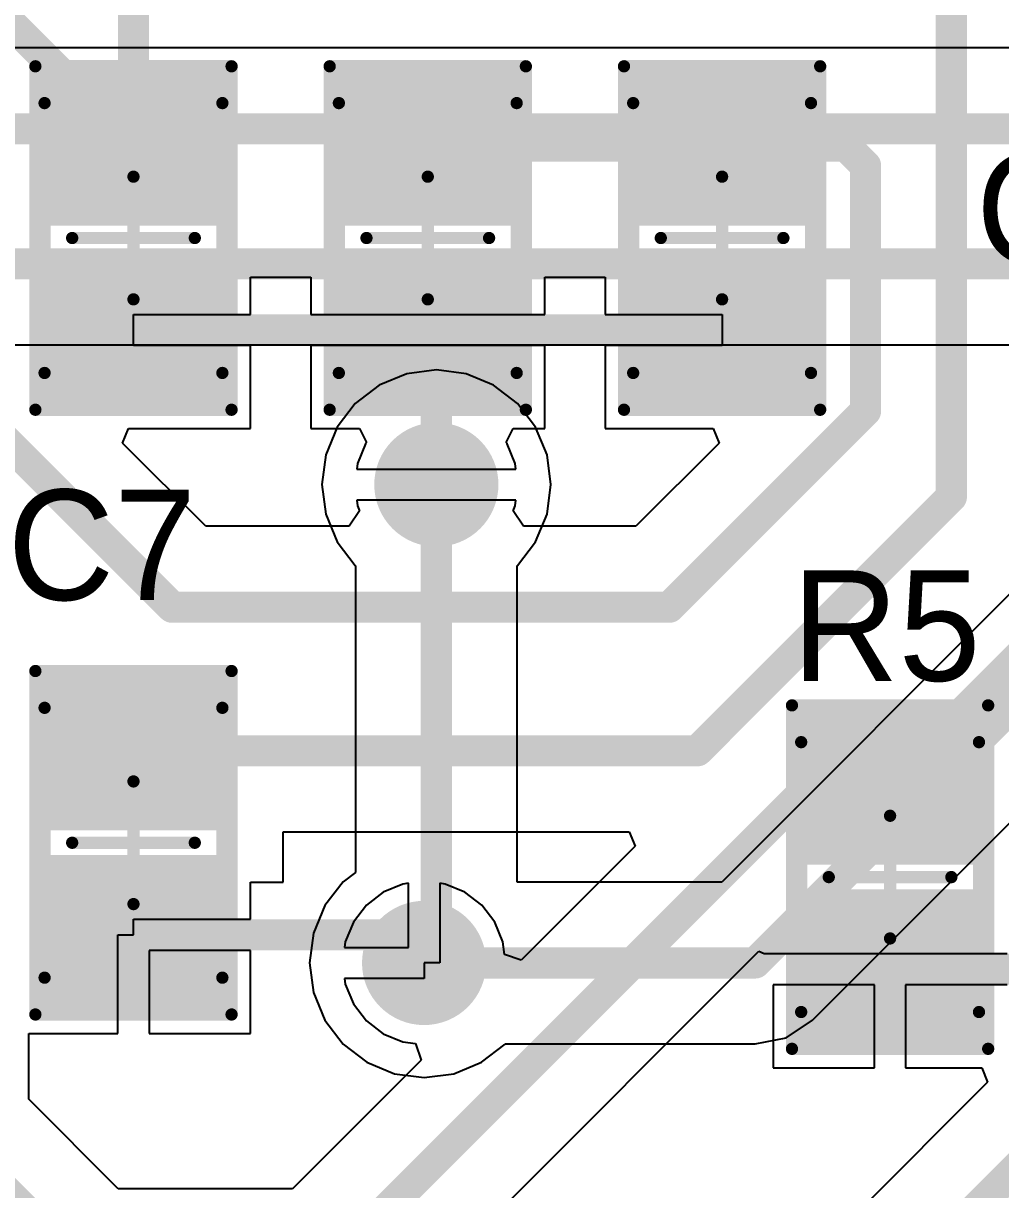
# Model space of a CAD drawing. Header units: millimetres. Extents: x 12 to 126, y 25 to 105.
# Drawn here: x 61.53 to 69.5, y 31.65 to 41.16 of the extents above; entities that cross this region are included whole.
import ezdxf

# ---------------------------------------------------------------- set-up
doc = ezdxf.new("R2010")
doc.units = ezdxf.units.MM
for name, color, linetype in [('BottomLayer', 5, 'Continuous'), ('BottomSolder', 6, 'Continuous'), ('Mechanical13', 56, 'Continuous'), ('Mechanical15', 56, 'Continuous'), ('MultiLayer', 9, 'Continuous'), ('TopLayer', 1, 'Continuous'), ('TopOverlay', 2, 'Continuous'), ('TopPaste', 8, 'Continuous'), ('TopSolder', 216, 'Continuous'), ('ViaHoleLayer', 16, 'Continuous')]:
    doc.layers.add(name, color=color, linetype=linetype)

# ---------------------------------------------------------------- blocks, each defined once
blk = doc.blocks.new('C0805_44')
at = {"layer": 'Mechanical13', "const_width": 0.0999998}
for points in [[(-1.09993938, 0.72500236), (-1.09993938, -0.72498204)], [(-1.09993938, 0.72500236), (1.10005622, 0.72500236)], [(1.10005622, 0.72500236), (1.10005622, -0.72498204)], [(-1.09993938, -0.72498204), (1.10005622, -0.72498204)]]:
    blk.add_lwpolyline(points, dxfattribs=at)
at = {"layer": 'Mechanical13', "const_width": 0.0499999}
for points in [[(-1.12493806, 0.72500236, 1), (-1.0749407, 0.72500236, 1)], [(-1.12493806, 0.72500236, 1), (-1.0749407, 0.72500236, 1)], [(1.07505754, 0.72500236, 1), (1.1250549, 0.72500236, 1)], [(1.07505754, 0.72500236, 1), (1.1250549, 0.72500236, 1)], [(-1.12493806, -0.72498204, 1), (-1.0749407, -0.72498204, 1)], [(-1.12493806, -0.72498204, 1), (-1.0749407, -0.72498204, 1)], [(1.07505754, -0.72498204, 1), (1.1250549, -0.72498204, 1)], [(1.07505754, -0.72498204, 1), (1.1250549, -0.72498204, 1)]]:
    blk.add_lwpolyline(points, format="xyb", close=True, dxfattribs=at)
at = {"layer": 'Mechanical15', "const_width": 0.0999998}
for points in [[(-1.39996418, 0.8000339599999999), (-1.39996418, -0.79996284)], [(-1.39996418, 0.8000339599999999), (1.40003022, 0.8000339599999999)], [(1.40003022, 0.8000339599999999), (1.40003022, -0.79996284)], [(3.302e-05, 0.50000916), (3.302e-05, -0.49998884)], [(-0.49994058, 3.556e-05), (0.50005742, 3.556e-05)], [(-1.39996418, -0.79996284), (1.40003022, -0.79996284)]]:
    blk.add_lwpolyline(points, dxfattribs=at)
at = {"layer": 'Mechanical15', "const_width": 0.0499999}
for points in [[(-1.42496286, 0.8000339599999999, 1), (-1.3749655, 0.8000339599999999, 1)], [(-1.42496286, 0.8000339599999999, 1), (-1.3749655, 0.8000339599999999, 1)], [(1.37503154, 0.8000339599999999, 1), (1.4250289, 0.8000339599999999, 1)], [(1.37503154, 0.8000339599999999, 1), (1.4250289, 0.8000339599999999, 1)], [(-0.02496566, 0.50000916, 1), (0.0250317, 0.50000916, 1)], [(-0.52493926, 3.556e-05, 1), (-0.4749419, 3.556e-05, 1)], [(0.47505874, 3.556e-05, 1), (0.5250561, 3.556e-05, 1)], [(-0.02496566, -0.49998884, 1), (0.0250317, -0.49998884, 1)], [(-1.42496286, -0.79996284, 1), (-1.3749655, -0.79996284, 1)], [(-1.42496286, -0.79996284, 1), (-1.3749655, -0.79996284, 1)], [(1.37503154, -0.79996284, 1), (1.4250289, -0.79996284, 1)], [(1.37503154, -0.79996284, 1), (1.4250289, -0.79996284, 1)]]:
    blk.add_lwpolyline(points, format="xyb", close=True, dxfattribs=at)
at = {"layer": 'TopLayer'}
for points in [[(-0.19992848, -0.69996304), (-0.19992848, 0.70003416), (-1.29992628, -0.69996304), (-1.29992628, 0.70003416)], [(1.30004312, -0.69996304), (1.30004312, 0.70003416), (0.20004532, -0.69996304), (0.20004532, 0.70003416)]]:
    blk.add_solid(points, dxfattribs=at)
at = {"layer": 'TopPaste'}
for points in [[(-0.19992848, -0.69996304), (-0.19992848, 0.70003416), (-1.29992628, -0.69996304), (-1.29992628, 0.70003416)], [(1.30004312, -0.69996304), (1.30004312, 0.70003416), (0.20004532, -0.69996304), (0.20004532, 0.70003416)]]:
    blk.add_solid(points, dxfattribs=at)
at = {"layer": 'TopSolder'}
for points in [[(-0.09992867999999999, -0.79996284), (-0.09992867999999999, 0.8000339599999999), (-1.39992608, -0.79996284), (-1.39992608, 0.8000339599999999)], [(1.40004292, -0.79996284), (1.40004292, 0.8000339599999999), (0.10004552, -0.79996284), (0.10004552, 0.8000339599999999)]]:
    blk.add_solid(points, dxfattribs=at)
blk = doc.blocks.new('C0805_59')
at = {"layer": 'Mechanical13', "const_width": 0.0999998}
for points in [[(-1.10004606, 0.7250252199999999), (-1.10004606, -0.7249591799999999)], [(-1.10004606, 0.7250252199999999), (1.09994954, 0.7250252199999999)], [(1.09994954, 0.7250252199999999), (1.09994954, -0.7249591799999999)], [(-1.10004606, -0.7249591799999999), (1.09994954, -0.7249591799999999)]]:
    blk.add_lwpolyline(points, dxfattribs=at)
at = {"layer": 'Mechanical13', "const_width": 0.0499999}
for points in [[(-1.12504474, 0.7250252199999999, 1), (-1.07504738, 0.7250252199999999, 1)], [(-1.12504474, 0.7250252199999999, 1), (-1.07504738, 0.7250252199999999, 1)], [(1.07495086, 0.7250252199999999, 1), (1.12494822, 0.7250252199999999, 1)], [(1.07495086, 0.7250252199999999, 1), (1.12494822, 0.7250252199999999, 1)], [(-1.12504474, -0.7249591799999999, 1), (-1.07504738, -0.7249591799999999, 1)], [(-1.12504474, -0.7249591799999999, 1), (-1.07504738, -0.7249591799999999, 1)], [(1.07495086, -0.7249591799999999, 1), (1.12494822, -0.7249591799999999, 1)], [(1.07495086, -0.7249591799999999, 1), (1.12494822, -0.7249591799999999, 1)]]:
    blk.add_lwpolyline(points, format="xyb", close=True, dxfattribs=at)
at = {"layer": 'Mechanical15', "const_width": 0.0999998}
for points in [[(-1.40002006, 0.80005682), (-1.40002006, -0.79993998)], [(-1.40002006, 0.80005682), (1.39997434, 0.80005682)], [(1.39997434, 0.80005682), (1.39997434, -0.79993998)], [(-2.286e-05, 0.50003202), (-2.286e-05, -0.49996598)], [(-0.50004726, 5.842e-05), (0.4999507399999999, 5.842e-05)], [(-1.40002006, -0.79993998), (1.39997434, -0.79993998)]]:
    blk.add_lwpolyline(points, dxfattribs=at)
at = {"layer": 'Mechanical15', "const_width": 0.0499999}
for points in [[(-1.42501874, 0.80005682, 1), (-1.37502138, 0.80005682, 1)], [(-1.42501874, 0.80005682, 1), (-1.37502138, 0.80005682, 1)], [(1.37497566, 0.80005682, 1), (1.42497302, 0.80005682, 1)], [(1.37497566, 0.80005682, 1), (1.42497302, 0.80005682, 1)], [(-0.02502154, 0.50003202, 1), (0.02497582, 0.50003202, 1)], [(-0.5250459399999999, 5.842e-05, 1), (-0.47504858, 5.842e-05, 1)], [(0.47495206, 5.842e-05, 1), (0.52494942, 5.842e-05, 1)], [(-0.02502154, -0.49996598, 1), (0.02497582, -0.49996598, 1)], [(-1.42501874, -0.79993998, 1), (-1.37502138, -0.79993998, 1)], [(-1.42501874, -0.79993998, 1), (-1.37502138, -0.79993998, 1)], [(1.37497566, -0.79993998, 1), (1.42497302, -0.79993998, 1)], [(1.37497566, -0.79993998, 1), (1.42497302, -0.79993998, 1)]]:
    blk.add_lwpolyline(points, format="xyb", close=True, dxfattribs=at)
at = {"layer": 'TopLayer'}
for points in [[(-0.20003516, -0.6999401799999999), (-0.20003516, 0.7000570199999999), (-1.30003296, -0.6999401799999999), (-1.30003296, 0.7000570199999999)], [(1.29993644, -0.6999401799999999), (1.29993644, 0.7000570199999999), (0.19993864, -0.6999401799999999), (0.19993864, 0.7000570199999999)]]:
    blk.add_solid(points, dxfattribs=at)
at = {"layer": 'TopPaste'}
for points in [[(-0.20003516, -0.6999401799999999), (-0.20003516, 0.7000570199999999), (-1.30003296, -0.6999401799999999), (-1.30003296, 0.7000570199999999)], [(1.29993644, -0.6999401799999999), (1.29993644, 0.7000570199999999), (0.19993864, -0.6999401799999999), (0.19993864, 0.7000570199999999)]]:
    blk.add_solid(points, dxfattribs=at)
at = {"layer": 'TopSolder'}
for points in [[(-0.10003536, -0.79993998), (-0.10003536, 0.80005682), (-1.40003276, -0.79993998), (-1.40003276, 0.80005682)], [(1.39993624, -0.79993998), (1.39993624, 0.80005682), (0.09993884, -0.79993998), (0.09993884, 0.80005682)]]:
    blk.add_solid(points, dxfattribs=at)
blk = doc.blocks.new('C0805_60')
at = {"layer": 'Mechanical13', "const_width": 0.0999998}
for points in [[(-1.10000034, -0.7249795), (-1.10000034, 0.7250049)], [(1.10004606, 0.7250049), (-1.10000034, 0.7250049)], [(1.10004606, -0.7249795), (1.10004606, 0.7250049)], [(1.10004606, -0.7249795), (-1.10000034, -0.7249795)]]:
    blk.add_lwpolyline(points, dxfattribs=at)
at = {"layer": 'Mechanical13', "const_width": 0.0499999}
for points in [[(-1.12499902, 0.7250049, 1), (-1.07500166, 0.7250049, 1)], [(-1.12499902, 0.7250049, 1), (-1.07500166, 0.7250049, 1)], [(1.07504738, 0.7250049, 1), (1.12504474, 0.7250049, 1)], [(1.07504738, 0.7250049, 1), (1.12504474, 0.7250049, 1)], [(-1.12499902, -0.7249795, 1), (-1.07500166, -0.7249795, 1)], [(-1.12499902, -0.7249795, 1), (-1.07500166, -0.7249795, 1)], [(1.07504738, -0.7249795, 1), (1.12504474, -0.7249795, 1)], [(1.07504738, -0.7249795, 1), (1.12504474, -0.7249795, 1)]]:
    blk.add_lwpolyline(points, format="xyb", close=True, dxfattribs=at)
at = {"layer": 'Mechanical15', "const_width": 0.0999998}
for points in [[(-1.39997434, -0.7999603), (-1.39997434, 0.8000364999999999)], [(1.40002006, 0.8000364999999999), (-1.39997434, 0.8000364999999999)], [(1.40002006, -0.7999603), (1.40002006, 0.8000364999999999)], [(2.286e-05, -0.4999863), (2.286e-05, 0.5000117)], [(0.50004726, 3.81e-05), (-0.50000154, 3.81e-05)], [(1.40002006, -0.7999603), (-1.39997434, -0.7999603)]]:
    blk.add_lwpolyline(points, dxfattribs=at)
at = {"layer": 'Mechanical15', "const_width": 0.0499999}
for points in [[(-1.42497302, 0.8000364999999999, 1), (-1.37497566, 0.8000364999999999, 1)], [(-1.42497302, 0.8000364999999999, 1), (-1.37497566, 0.8000364999999999, 1)], [(1.37502138, 0.8000364999999999, 1), (1.42501874, 0.8000364999999999, 1)], [(1.37502138, 0.8000364999999999, 1), (1.42501874, 0.8000364999999999, 1)], [(-0.02497582, 0.5000117, 1), (0.02502154, 0.5000117, 1)], [(-0.52500022, 3.81e-05, 1), (-0.47500286, 3.81e-05, 1)], [(0.47504858, 3.81e-05, 1), (0.5250459399999999, 3.81e-05, 1)], [(-0.02497582, -0.4999863, 1), (0.02502154, -0.4999863, 1)], [(-1.42497302, -0.7999603, 1), (-1.37497566, -0.7999603, 1)], [(-1.42497302, -0.7999603, 1), (-1.37497566, -0.7999603, 1)], [(1.37502138, -0.7999603, 1), (1.42501874, -0.7999603, 1)], [(1.37502138, -0.7999603, 1), (1.42501874, -0.7999603, 1)]]:
    blk.add_lwpolyline(points, format="xyb", close=True, dxfattribs=at)
at = {"layer": 'TopLayer'}
for points in [[(-0.19998944, -0.6999605), (-0.19998944, 0.7000367), (-1.29998724, -0.6999605), (-1.29998724, 0.7000367)], [(1.30003296, -0.6999605), (1.30003296, 0.7000367), (0.20003516, -0.6999605), (0.20003516, 0.7000367)]]:
    blk.add_solid(points, dxfattribs=at)
at = {"layer": 'TopPaste'}
for points in [[(-0.19998944, -0.6999605), (-0.19998944, 0.7000367), (-1.29998724, -0.6999605), (-1.29998724, 0.7000367)], [(1.30003296, -0.6999605), (1.30003296, 0.7000367), (0.20003516, -0.6999605), (0.20003516, 0.7000367)]]:
    blk.add_solid(points, dxfattribs=at)
at = {"layer": 'TopSolder'}
for points in [[(-0.09998963999999999, -0.7999603), (-0.09998963999999999, 0.8000364999999999), (-1.39998704, -0.7999603), (-1.39998704, 0.8000364999999999)], [(1.40003276, -0.7999603), (1.40003276, 0.8000364999999999), (0.10003536, -0.7999603), (0.10003536, 0.8000364999999999)]]:
    blk.add_solid(points, dxfattribs=at)
blk = doc.blocks.new('C0805_69')
at = {"layer": 'Mechanical13', "const_width": 0.0999998}
for points in [[(-1.09998002, 0.7250175999999999), (-1.09998002, -0.7250175999999999)], [(-1.09998002, 0.7250175999999999), (1.10001558, 0.7250175999999999)], [(1.10001558, 0.7250175999999999), (1.10001558, -0.7250175999999999)], [(-1.09998002, -0.7250175999999999), (1.10001558, -0.7250175999999999)]]:
    blk.add_lwpolyline(points, dxfattribs=at)
at = {"layer": 'Mechanical13', "const_width": 0.0499999}
for points in [[(-1.1249787, 0.7250175999999999, 1), (-1.07498134, 0.7250175999999999, 1)], [(-1.1249787, 0.7250175999999999, 1), (-1.07498134, 0.7250175999999999, 1)], [(1.0750169, 0.7250175999999999, 1), (1.12501426, 0.7250175999999999, 1)], [(1.0750169, 0.7250175999999999, 1), (1.12501426, 0.7250175999999999, 1)], [(-1.1249787, -0.7250175999999999, 1), (-1.07498134, -0.7250175999999999, 1)], [(-1.1249787, -0.7250175999999999, 1), (-1.07498134, -0.7250175999999999, 1)], [(1.0750169, -0.7250175999999999, 1), (1.12501426, -0.7250175999999999, 1)], [(1.0750169, -0.7250175999999999, 1), (1.12501426, -0.7250175999999999, 1)]]:
    blk.add_lwpolyline(points, format="xyb", close=True, dxfattribs=at)
at = {"layer": 'Mechanical15', "const_width": 0.0999998}
for points in [[(-1.40000482, 0.7999984), (-1.40000482, -0.7999984)], [(-1.40000482, 0.7999984), (1.39998958, 0.7999984)], [(1.39998958, 0.7999984), (1.39998958, -0.7999984)], [(-7.62e-06, 0.4999736), (-7.62e-06, -0.5000243999999999)], [(-0.4999812199999999, 0), (0.5000167799999999, 0)], [(-1.40000482, -0.7999984), (1.39998958, -0.7999984)]]:
    blk.add_lwpolyline(points, dxfattribs=at)
at = {"layer": 'Mechanical15', "const_width": 0.0499999}
for points in [[(-1.4250035, 0.7999984, 1), (-1.37500614, 0.7999984, 1)], [(-1.4250035, 0.7999984, 1), (-1.37500614, 0.7999984, 1)], [(1.3749909, 0.7999984, 1), (1.42498826, 0.7999984, 1)], [(1.3749909, 0.7999984, 1), (1.42498826, 0.7999984, 1)], [(-0.0250063, 0.4999736, 1), (0.02499106, 0.4999736, 1)], [(-0.5249798999999999, 0, 1), (-0.47498254, 0, 1)], [(0.4750181, 0, 1), (0.52501546, 0, 1)], [(-0.0250063, -0.5000243999999999, 1), (0.02499106, -0.5000243999999999, 1)], [(-1.4250035, -0.7999984, 1), (-1.37500614, -0.7999984, 1)], [(-1.4250035, -0.7999984, 1), (-1.37500614, -0.7999984, 1)], [(1.3749909, -0.7999984, 1), (1.42498826, -0.7999984, 1)], [(1.3749909, -0.7999984, 1), (1.42498826, -0.7999984, 1)]]:
    blk.add_lwpolyline(points, format="xyb", close=True, dxfattribs=at)
at = {"layer": 'TopLayer'}
for points in [[(-0.20001992, -0.6999985999999999), (-0.20001992, 0.6999985999999999), (-1.30001772, -0.6999985999999999), (-1.30001772, 0.6999985999999999)], [(1.30000248, -0.6999985999999999), (1.30000248, 0.6999985999999999), (0.20000468, -0.6999985999999999), (0.20000468, 0.6999985999999999)]]:
    blk.add_solid(points, dxfattribs=at)
at = {"layer": 'TopPaste'}
for points in [[(-0.20001992, -0.6999985999999999), (-0.20001992, 0.6999985999999999), (-1.30001772, -0.6999985999999999), (-1.30001772, 0.6999985999999999)], [(1.30000248, -0.6999985999999999), (1.30000248, 0.6999985999999999), (0.20000468, -0.6999985999999999), (0.20000468, 0.6999985999999999)]]:
    blk.add_solid(points, dxfattribs=at)
at = {"layer": 'TopSolder'}
for points in [[(-0.10002012, -0.7999984), (-0.10002012, 0.7999984), (-1.40001752, -0.7999984), (-1.40001752, 0.7999984)], [(1.40000228, -0.7999984), (1.40000228, 0.7999984), (0.10000488, -0.7999984), (0.10000488, 0.7999984)]]:
    blk.add_solid(points, dxfattribs=at)
blk = doc.blocks.new('C0805_70')
at = {"layer": 'Mechanical13', "const_width": 0.0999998}
for points in [[(-1.09994954, -0.7250175999999999), (-1.09994954, 0.7250175999999999)], [(1.10004606, 0.7250175999999999), (-1.09994954, 0.7250175999999999)], [(1.10004606, -0.7250175999999999), (1.10004606, 0.7250175999999999)], [(1.10004606, -0.7250175999999999), (-1.09994954, -0.7250175999999999)]]:
    blk.add_lwpolyline(points, dxfattribs=at)
at = {"layer": 'Mechanical13', "const_width": 0.0499999}
for points in [[(-1.12494822, 0.7250175999999999, 1), (-1.07495086, 0.7250175999999999, 1)], [(-1.12494822, 0.7250175999999999, 1), (-1.07495086, 0.7250175999999999, 1)], [(1.07504738, 0.7250175999999999, 1), (1.12504474, 0.7250175999999999, 1)], [(1.07504738, 0.7250175999999999, 1), (1.12504474, 0.7250175999999999, 1)], [(-1.12494822, -0.7250175999999999, 1), (-1.07495086, -0.7250175999999999, 1)], [(-1.12494822, -0.7250175999999999, 1), (-1.07495086, -0.7250175999999999, 1)], [(1.07504738, -0.7250175999999999, 1), (1.12504474, -0.7250175999999999, 1)], [(1.07504738, -0.7250175999999999, 1), (1.12504474, -0.7250175999999999, 1)]]:
    blk.add_lwpolyline(points, format="xyb", close=True, dxfattribs=at)
at = {"layer": 'Mechanical15', "const_width": 0.0999998}
for points in [[(-1.39997434, -0.7999984), (-1.39997434, 0.7999984)], [(1.40002006, 0.7999984), (-1.39997434, 0.7999984)], [(1.40002006, -0.7999984), (1.40002006, 0.7999984)], [(2.286e-05, -0.4999736), (2.286e-05, 0.5000243999999999)], [(0.50004726, 0), (-0.4999507399999999, 0)], [(1.40002006, -0.7999984), (-1.39997434, -0.7999984)]]:
    blk.add_lwpolyline(points, dxfattribs=at)
at = {"layer": 'Mechanical15', "const_width": 0.0499999}
for points in [[(-1.42497302, 0.7999984, 1), (-1.37497566, 0.7999984, 1)], [(-1.42497302, 0.7999984, 1), (-1.37497566, 0.7999984, 1)], [(1.37502138, 0.7999984, 1), (1.42501874, 0.7999984, 1)], [(1.37502138, 0.7999984, 1), (1.42501874, 0.7999984, 1)], [(-0.02497582, 0.5000243999999999, 1), (0.02502154, 0.5000243999999999, 1)], [(-0.52494942, 0, 1), (-0.47495206, 0, 1)], [(0.47504858, 0, 1), (0.5250459399999999, 0, 1)], [(-0.02497582, -0.4999736, 1), (0.02502154, -0.4999736, 1)], [(-1.42497302, -0.7999984, 1), (-1.37497566, -0.7999984, 1)], [(-1.42497302, -0.7999984, 1), (-1.37497566, -0.7999984, 1)], [(1.37502138, -0.7999984, 1), (1.42501874, -0.7999984, 1)], [(1.37502138, -0.7999984, 1), (1.42501874, -0.7999984, 1)]]:
    blk.add_lwpolyline(points, format="xyb", close=True, dxfattribs=at)
at = {"layer": 'TopLayer'}
for points in [[(-0.19998944, -0.6999985999999999), (-0.19998944, 0.6999985999999999), (-1.29998724, -0.6999985999999999), (-1.29998724, 0.6999985999999999)], [(1.30003296, -0.6999985999999999), (1.30003296, 0.6999985999999999), (0.20003516, -0.6999985999999999), (0.20003516, 0.6999985999999999)]]:
    blk.add_solid(points, dxfattribs=at)
at = {"layer": 'TopPaste'}
for points in [[(-0.19998944, -0.6999985999999999), (-0.19998944, 0.6999985999999999), (-1.29998724, -0.6999985999999999), (-1.29998724, 0.6999985999999999)], [(1.30003296, -0.6999985999999999), (1.30003296, 0.6999985999999999), (0.20003516, -0.6999985999999999), (0.20003516, 0.6999985999999999)]]:
    blk.add_solid(points, dxfattribs=at)
at = {"layer": 'TopSolder'}
for points in [[(-0.09998963999999999, -0.7999984), (-0.09998963999999999, 0.7999984), (-1.39998704, -0.7999984), (-1.39998704, 0.7999984)], [(1.40003276, -0.7999984), (1.40003276, 0.7999984), (0.10003536, -0.7999984), (0.10003536, 0.7999984)]]:
    blk.add_solid(points, dxfattribs=at)

msp = doc.modelspace()

# ---------------------------------------------------------------- linework, layer by layer
at = {"layer": 'BottomLayer'}
for p, q in [((75.12675347999999, 40.95967424), (58.26151416, 40.95967424)), ((59.76151624, 38.54032678), (81.2866294, 38.54032678)), ((64.8998702, 38.33431754), (64.65803172, 38.30247864)), ((65.14170868, 38.30247864), (64.8998702, 38.33431754)), ((64.65803172, 38.30247864), (64.43267276, 38.20913364)), ((65.36706764, 38.20913364), (65.14170868, 38.30247864)), ((64.43267276, 38.20913364), (64.23915524, 38.06064016)), ((65.56058516, 38.06064016), (65.36706764, 38.20913364)), ((64.23915524, 38.06064016), (64.09066176, 37.86712264)), ((65.70907864, 37.86712264), (65.56058516, 38.06064016)), ((64.09066176, 37.86712264), (63.99731676, 37.64176368)), ((65.80242364, 37.64176368), (65.70907864, 37.86712264)), ((63.99731676, 37.64176368), (63.96547785999999, 37.3999252)), ((65.83426254, 37.3999252), (65.80242364, 37.64176368)), ((63.96547785999999, 37.3999252), (63.99731676, 37.15808672)), ((65.80242364, 37.15808672), (65.83426254, 37.3999252)), ((70.36577747999999, 37.29869858), (67.22675149999999, 34.1596726)), ((63.99731676, 37.15808672), (64.09066176, 36.93272776)), ((65.70907864, 36.93272776), (65.80242364, 37.15808672)), ((64.09066176, 36.93272776), (64.23915524, 36.73921024)), ((65.56058516, 36.73921024), (65.70907864, 36.93272776)), ((64.23915524, 36.73921024), (64.24019664, 36.73841014)), ((64.24019664, 36.73841014), (64.24019664, 34.2381459)), ((65.55954376, 36.73841014), (65.56058516, 36.73921024)), ((65.55954376, 34.1596726), (65.55954376, 36.73841014)), ((67.96646046, 33.0335382), (71.21073387999999, 36.27781416)), ((64.24019664, 34.2381459), (64.13928498, 34.160714)), ((64.13928498, 34.160714), (63.99079149999999, 33.96719648)), ((67.22675149999999, 34.1596726), (65.55954376, 34.1596726)), ((63.99079149999999, 33.96719648), (63.89744649999999, 33.74183752)), ((63.89744649999999, 33.74183752), (63.8656076, 33.49999904)), ((63.8656076, 33.49999904), (63.89744649999999, 33.25816056)), ((63.89744649999999, 33.25816056), (63.99079149999999, 33.0328016)), ((63.99079149999999, 33.0328016), (64.13928498, 32.83928408)), ((67.75244513999999, 32.89054128), (67.96646046, 33.0335382)), ((64.13928498, 32.83928408), (64.33280504, 32.6907906)), ((65.26719484, 32.6907906), (65.4607149, 32.83928408)), ((65.4607149, 32.83928408), (65.46151499999999, 32.84032548)), ((65.46151499999999, 32.84032548), (67.49998692, 32.84032548)), ((67.49998692, 32.84032548), (67.49999962, 32.84032294)), ((67.49999962, 32.84032294), (67.75244513999999, 32.89054128)), ((64.33280504, 32.6907906), (64.55816146, 32.5974456)), ((65.04183841999999, 32.5974456), (65.26719484, 32.6907906)), ((64.55816146, 32.5974456), (64.79999993999999, 32.5656067)), ((64.79999993999999, 32.5656067), (65.04183841999999, 32.5974456))]:
    msp.add_line(p, q, dxfattribs=at)
at = {"layer": 'BottomLayer', "const_width": 0.254}
for points in [[(57.5999991, 40.30000068), (75.4000016, 40.30000068)], [(59.10000118, 39.20000034), (81.69999915999999, 39.20000034)], [(64.8998702, 33.59986929999999), (64.8998702, 37.3999252)], [(67.49999962, 33.49999904), (71.29999964, 37.29999906)], [(64.79999993999999, 33.49999904), (64.8998702, 33.59986929999999)], [(64.79999993999999, 33.49999904), (67.49999962, 33.49999904)]]:
    msp.add_lwpolyline(points, dxfattribs=at)
at = {"layer": 'BottomLayer'}
for points, const_width in [([(64.6966702, 37.3999252, 1), (65.10307019999999, 37.3999252, 1)], 0.4064), ([(64.83637019999999, 37.3999252, 1), (64.9633702, 37.3999252, 1)], 0.127), ([(64.59679994, 33.49999904, 1), (65.00319994, 33.49999904, 1)], 0.4064), ([(64.83637019999999, 33.59986929999999, 1), (64.9633702, 33.59986929999999, 1)], 0.127), ([(64.83637019999999, 33.59986929999999, 1), (64.9633702, 33.59986929999999, 1)], 0.127), ([(64.73649994, 33.49999904, 1), (64.86349994, 33.49999904, 1)], 0.127), ([(64.73649994, 33.49999904, 1), (64.86349994, 33.49999904, 1)], 0.127), ([(67.43649961999999, 33.49999904, 1), (67.56349962, 33.49999904, 1)], 0.127), ([(67.43649961999999, 33.49999904, 1), (67.56349962, 33.49999904, 1)], 0.127)]:
    msp.add_lwpolyline(points, format="xyb", close=True, dxfattribs=dict(at, const_width=const_width))
at = {"layer": 'BottomSolder', "const_width": 0.5063998}
for points in [[(64.6466703, 37.3999252, 1), (65.1530701, 37.3999252, 1)], [(64.54680004, 33.49999904, 1), (65.05319983999999, 33.49999904, 1)]]:
    msp.add_lwpolyline(points, format="xyb", close=True, dxfattribs=at)
at = {"layer": 'MultiLayer', "const_width": 0.4064}
for points in [[(64.6966702, 37.3999252, 1), (65.10307019999999, 37.3999252, 1)], [(64.59679994, 33.49999904, 1), (65.00319994, 33.49999904, 1)]]:
    msp.add_lwpolyline(points, format="xyb", close=True, dxfattribs=at)
at = {"layer": 'TopLayer'}
for p, q in [((63.38399819999999, 38.7869684), (63.38399819999999, 39.08999293999999)), ((63.38399819999999, 39.08999293999999), (63.60994643999999, 39.08999293999999)), ((63.60994643999999, 39.08999293999999), (63.60994643999999, 39.08994214)), ((63.60994643999999, 39.08994214), (63.8759454, 39.08994214)), ((63.8759454, 39.08994214), (63.8759454, 38.7869684)), ((65.7839426, 38.7869684), (65.7839426, 39.08994214)), ((65.7839426, 39.08994214), (66.04994156, 39.08994214)), ((66.04994156, 39.08994214), (66.04994156, 39.08999293999999)), ((66.04994156, 39.08999293999999), (66.27604219999999, 39.08999293999999)), ((66.27604219999999, 39.08999293999999), (66.27604219999999, 38.7869684)), ((62.4299996, 38.53296839999999), (62.4299996, 38.7869684)), ((62.4299996, 38.7869684), (63.38399819999999, 38.7869684)), ((63.8759454, 38.7869684), (64.829944, 38.7869684)), ((64.829944, 38.7869684), (65.7839426, 38.7869684)), ((66.27604219999999, 38.7869684), (67.2300408, 38.7869684)), ((67.2300408, 38.7869684), (67.2300408, 38.53296839999999)), ((63.38399819999999, 38.53296839999999), (62.4299996, 38.53296839999999)), ((63.38399819999999, 37.8559695), (63.38399819999999, 38.53296839999999)), ((64.829944, 38.53296839999999), (63.8759454, 38.53296839999999)), ((63.8759454, 38.53296839999999), (63.8759454, 37.8559695)), ((65.7839426, 38.53296839999999), (64.829944, 38.53296839999999)), ((65.7839426, 37.8559695), (65.7839426, 38.53296839999999)), ((67.2300408, 38.53296839999999), (66.27604219999999, 38.53296839999999)), ((66.27604219999999, 38.53296839999999), (66.27604219999999, 37.8559695)), ((62.34028426, 37.73863674), (62.38888462, 37.8559695)), ((62.38888462, 37.8559695), (63.38399819999999, 37.8559695)), ((63.8759454, 37.8559695), (64.27381353999999, 37.8559695)), ((64.27381353999999, 37.8559695), (64.32998563999999, 37.74206574)), ((65.46975476, 37.74206574), (65.52592686, 37.8559695)), ((65.52592686, 37.8559695), (65.7839426, 37.8559695)), ((66.27604219999999, 37.8559695), (67.15711486, 37.8559695)), ((67.15711486, 37.8559695), (67.20571522, 37.73863674)), ((63.01924404, 37.05967442), (62.34028426, 37.73863674)), ((64.32301079999999, 37.73297508), (64.25646788, 37.57232516)), ((64.32998563999999, 37.74206574), (64.32301079999999, 37.73297508)), ((65.4767296, 37.73297508), (65.46975476, 37.74206574)), ((65.54327252, 37.57232516), (65.4767296, 37.73297508)), ((67.20571522, 37.73863674), (66.52675289999999, 37.05967442)), ((64.25646788, 37.57232516), (64.25049125999999, 37.5269252)), ((65.54924914, 37.5269252), (65.54327252, 37.57232516)), ((64.25049125999999, 37.5269252), (65.54924914, 37.5269252)), ((65.54924914, 37.2729252), (64.25049125999999, 37.2729252)), ((64.25049125999999, 37.2729252), (64.25646788, 37.22752524)), ((65.54327252, 37.22752524), (65.54924914, 37.2729252)), ((64.27338936, 37.18667696), (64.18852796, 37.05967442)), ((64.25646788, 37.22752524), (64.27338936, 37.18667696)), ((65.52635104, 37.18667696), (65.54327252, 37.22752524)), ((65.61121244, 37.05967442), (65.52635104, 37.18667696)), ((64.18852796, 37.05967442), (63.01924404, 37.05967442)), ((66.52675289999999, 37.05967442), (65.61121244, 37.05967442)), ((63.64999716, 34.16000534), (63.64999716, 34.57032964)), ((63.64999716, 34.57032964), (66.47147488, 34.57032964)), ((66.47147488, 34.57032964), (66.52007524, 34.45299688)), ((66.52007524, 34.45299688), (65.5910423, 33.5239614)), ((63.38399819999999, 33.8569808), (63.38399819999999, 34.16000534)), ((63.38399819999999, 34.16000534), (63.64999716, 34.16000534)), ((64.62759998, 34.14340136), (64.46695006, 34.07685844)), ((64.67299994, 34.14937798), (64.62759998, 34.14340136)), ((64.67299994, 33.62699904), (64.67299994, 34.14937798)), ((64.9723999, 34.14340136), (64.92699994, 34.14937798)), ((64.92699994, 34.14937798), (64.92699994, 33.49999904)), ((65.13304982, 34.07685844), (64.9723999, 34.14340136)), ((64.46695006, 34.07685844), (64.32899504, 33.97100394)), ((65.27100484, 33.97100394), (65.13304982, 34.07685844)), ((64.32899504, 33.97100394), (64.22314054, 33.83304892)), ((65.37685934, 33.83304892), (65.27100484, 33.97100394)), ((62.4299996, 33.7299808), (62.4299996, 33.8569808)), ((62.4299996, 33.8569808), (63.38399819999999, 33.8569808)), ((64.22314054, 33.83304892), (64.15659762, 33.672399)), ((65.44340226, 33.672399), (65.37685934, 33.83304892)), ((62.3029996, 32.9259819), (62.3029996, 33.7299808)), ((62.3029996, 33.7299808), (62.4299996, 33.7299808)), ((64.15659762, 33.672399), (64.150621, 33.62699904)), ((65.45695316, 33.5694782), (65.44340226, 33.672399)), ((63.38399819999999, 33.6029808), (62.5569996, 33.6029808)), ((62.5569996, 33.6029808), (62.5569996, 32.9259819)), ((63.38399819999999, 32.9259819), (63.38399819999999, 33.6029808)), ((64.150621, 33.62699904), (64.67299994, 33.62699904)), ((64.46645984, 30.53353812), (67.52863304, 33.59571132)), ((65.5910423, 33.5239614), (65.45695316, 33.5694782)), ((67.52863304, 33.59571132), (67.57363167999999, 33.5770728)), ((67.57363167999999, 33.5770728), (68.59996439999999, 33.5770728)), ((68.59996439999999, 33.5770728), (69.553963, 33.5770728)), ((64.92699994, 33.49999904), (64.79999993999999, 33.49999904)), ((64.79999993999999, 33.49999904), (64.79999993999999, 33.37299904)), ((64.79999993999999, 33.37299904), (64.150621, 33.37299904)), ((64.150621, 33.37299904), (64.15659762, 33.32759908)), ((64.15659762, 33.32759908), (64.22314054, 33.16694916)), ((68.4729644, 33.3230728), (67.6459658, 33.3230728)), ((67.6459658, 33.3230728), (67.6459658, 32.6460739)), ((68.4729644, 32.6460739), (68.4729644, 33.3230728)), ((69.553963, 33.3230728), (68.7269644, 33.3230728)), ((68.7269644, 33.3230728), (68.7269644, 32.6460739)), ((64.22314054, 33.16694916), (64.32899504, 33.02899413999999)), ((64.32899504, 33.02899413999999), (64.46695006, 32.92313964)), ((61.57567314, 32.39017144), (61.57567314, 32.9259819)), ((61.57567314, 32.9259819), (62.3029996, 32.9259819)), ((62.5569996, 32.9259819), (63.38399819999999, 32.9259819)), ((64.46695006, 32.92313964), (64.62759998, 32.85659672)), ((64.62759998, 32.85659672), (64.73051824, 32.84304582)), ((64.73051824, 32.84304582), (64.77603504, 32.70895668)), ((64.77603504, 32.70895668), (63.72675088, 31.65967252)), ((67.6459658, 32.6460739), (68.4729644, 32.6460739)), ((68.7269644, 32.6460739), (69.3472197, 32.6460739)), ((69.3472197, 32.6460739), (69.39582005999999, 32.52874114)), ((69.39582005999999, 32.52874114), (68.33353871999999, 31.4664598)), ((62.30616952, 31.65967252), (61.57567314, 32.39017144)), ((63.72675088, 31.65967252), (62.30616952, 31.65967252))]:
    msp.add_line(p, q, dxfattribs=at)
at = {"layer": 'TopLayer', "const_width": 0.254}
for points in [[(59.79459212, 42.79539828), (62.4299996, 40.1599908)], [(69.09999896, 37.29999906), (69.09999896, 41.99999982)], [(62.4299996, 40.1599908), (62.4299996, 41.82999762)], [(64.829944, 40.15994), (67.22999, 40.15994)], [(67.22999, 40.15994), (67.2300408, 40.1599908)], [(67.2300408, 40.1599908), (68.2400083, 40.1599908)], [(68.2400083, 40.1599908), (68.40000035999999, 39.99999874)], [(68.40000035999999, 38.0000002), (68.40000035999999, 39.99999874)], [(62.4299996, 38.6599684), (64.829944, 38.6599684)], [(64.829944, 38.6599684), (64.89999974, 38.58991266)], [(64.829944, 38.6599684), (67.2300408, 38.6599684)], [(64.89999974, 37.40005473999999), (64.89999974, 38.58991266)], [(66.80000102, 36.40000086), (68.40000035999999, 38.0000002)], [(61.36999917999999, 37.77600014), (62.74599846, 36.40000086)], [(64.8998702, 37.3999252), (64.89999974, 37.40005473999999)], [(67.0300031, 35.2300032), (69.09999896, 37.29999906)], [(62.74599846, 36.40000086), (66.80000102, 36.40000086)], [(68.59996439999999, 34.9500444), (70.0999995, 36.4500795)], [(62.4299996, 35.2300032), (67.0300031, 35.2300032)], [(63.999999, 30.99999896), (67.95004444, 34.9500444)], [(67.95004444, 34.9500444), (68.59996439999999, 34.9500444)], [(62.4299996, 33.7299808), (64.57001817999999, 33.7299808)], [(64.57001817999999, 33.7299808), (64.79999993999999, 33.49999904)], [(68.59996439999999, 33.4500728), (70.08761192, 33.4500728)], [(68.79999955999999, 30.99999896), (71.2499718, 33.4499712)], [(60.91599958, 32.11692332), (62.03292394, 30.99999896)]]:
    msp.add_lwpolyline(points, dxfattribs=at)
at = {"layer": 'TopLayer'}
for points, const_width in [([(62.3664996, 40.1599908, 1), (62.4934996, 40.1599908, 1)], 0.127), ([(62.3664996, 40.1599908, 1), (62.4934996, 40.1599908, 1)], 0.127), ([(64.76644399999999, 40.15994, 1), (64.893444, 40.15994, 1)], 0.127), ([(67.16649, 40.15994, 1), (67.29348999999999, 40.15994, 1)], 0.127), ([(67.16649, 40.15994, 1), (67.29348999999999, 40.15994, 1)], 0.127), ([(67.16654079999999, 40.1599908, 1), (67.2935408, 40.1599908, 1)], 0.127), ([(67.16654079999999, 40.1599908, 1), (67.2935408, 40.1599908, 1)], 0.127), ([(68.1765083, 40.1599908, 1), (68.30350829999999, 40.1599908, 1)], 0.127), ([(68.1765083, 40.1599908, 1), (68.30350829999999, 40.1599908, 1)], 0.127), ([(68.33650036, 39.99999874, 1), (68.46350036, 39.99999874, 1)], 0.127), ([(68.33650036, 39.99999874, 1), (68.46350036, 39.99999874, 1)], 0.127), ([(62.3664996, 38.6599684, 1), (62.4934996, 38.6599684, 1)], 0.127), ([(64.76644399999999, 38.6599684, 1), (64.893444, 38.6599684, 1)], 0.127), ([(64.76644399999999, 38.6599684, 1), (64.893444, 38.6599684, 1)], 0.127), ([(64.76644399999999, 38.6599684, 1), (64.893444, 38.6599684, 1)], 0.127), ([(64.83649974, 38.58991266, 1), (64.96349974, 38.58991266, 1)], 0.127), ([(64.83649974, 38.58991266, 1), (64.96349974, 38.58991266, 1)], 0.127), ([(67.16654079999999, 38.6599684, 1), (67.2935408, 38.6599684, 1)], 0.127), ([(68.33650036, 38.0000002, 1), (68.46350036, 38.0000002, 1)], 0.127), ([(68.33650036, 38.0000002, 1), (68.46350036, 38.0000002, 1)], 0.127), ([(64.6966702, 37.3999252, 1), (65.10307019999999, 37.3999252, 1)], 0.4064), ([(64.83637019999999, 37.3999252, 1), (64.9633702, 37.3999252, 1)], 0.127), ([(64.83649974, 37.40005473999999, 1), (64.96349974, 37.40005473999999, 1)], 0.127), ([(64.83649974, 37.40005473999999, 1), (64.96349974, 37.40005473999999, 1)], 0.127), ([(69.03649896, 37.29999906, 1), (69.16349896, 37.29999906, 1)], 0.127), ([(69.03649896, 37.29999906, 1), (69.16349896, 37.29999906, 1)], 0.127), ([(62.68249846, 36.40000086, 1), (62.80949845999999, 36.40000086, 1)], 0.127), ([(62.68249846, 36.40000086, 1), (62.80949845999999, 36.40000086, 1)], 0.127), ([(66.73650101999999, 36.40000086, 1), (66.86350102, 36.40000086, 1)], 0.127), ([(66.73650101999999, 36.40000086, 1), (66.86350102, 36.40000086, 1)], 0.127), ([(62.3664996, 35.2300032, 1), (62.4934996, 35.2300032, 1)], 0.127), ([(66.9665031, 35.2300032, 1), (67.09350309999999, 35.2300032, 1)], 0.127), ([(66.9665031, 35.2300032, 1), (67.09350309999999, 35.2300032, 1)], 0.127), ([(67.88654444, 34.9500444, 1), (68.01354443999999, 34.9500444, 1)], 0.127), ([(67.88654444, 34.9500444, 1), (68.01354443999999, 34.9500444, 1)], 0.127), ([(68.5364644, 34.9500444, 1), (68.6634644, 34.9500444, 1)], 0.127), ([(68.5364644, 34.9500444, 1), (68.6634644, 34.9500444, 1)], 0.127), ([(62.3664996, 33.7299808, 1), (62.4934996, 33.7299808, 1)], 0.127), ([(64.59679994, 33.49999904, 1), (65.00319994, 33.49999904, 1)], 0.4064), ([(64.50651818, 33.7299808, 1), (64.63351818, 33.7299808, 1)], 0.127), ([(64.50651818, 33.7299808, 1), (64.63351818, 33.7299808, 1)], 0.127), ([(64.73649994, 33.49999904, 1), (64.86349994, 33.49999904, 1)], 0.127), ([(68.5364644, 33.4500728, 1), (68.6634644, 33.4500728, 1)], 0.127)]:
    msp.add_lwpolyline(points, format="xyb", close=True, dxfattribs=dict(at, const_width=const_width))
at = {"layer": 'TopSolder', "const_width": 0.5063998}
for points in [[(64.6466703, 37.3999252, 1), (65.1530701, 37.3999252, 1)], [(64.54680004, 33.49999904, 1), (65.05319983999999, 33.49999904, 1)]]:
    msp.add_lwpolyline(points, format="xyb", close=True, dxfattribs=at)
at = {"layer": 'ViaHoleLayer', "const_width": 0.2032}
for points in [[(64.79827019999999, 37.3999252, 1), (65.0014702, 37.3999252, 1)], [(64.69839994, 33.49999904, 1), (64.90159994, 33.49999904, 1)]]:
    msp.add_lwpolyline(points, format="xyb", close=True, dxfattribs=at)

# ---------------------------------------------------------------- block references
for name, p, rotation in [('C0805_70', (62.4299996, 39.41000246), 270), ('C0805_59', (64.83000242, 39.41000246), 90), ('C0805_60', (67.2300027, 39.41000246), 270), ('C0805_69', (62.4299996, 34.47999962), 90), ('C0805_44', (68.59999995999999, 34.20000018), 90)]:
    msp.add_blockref(name, p, dxfattribs=dict(rotation=rotation))

# ---------------------------------------------------------------- texts
at = {"layer": 'TopOverlay'}
for s, p in [('C15', (69.3000011, 39.20000034)), ('C7', (61.40299886, 36.45889838)), ('R5', (67.79999902, 35.79999952))]:
    msp.add_text(s, height=0.90000074, dxfattribs=at).set_placement(p)

doc.saveas('drawing.dxf')
